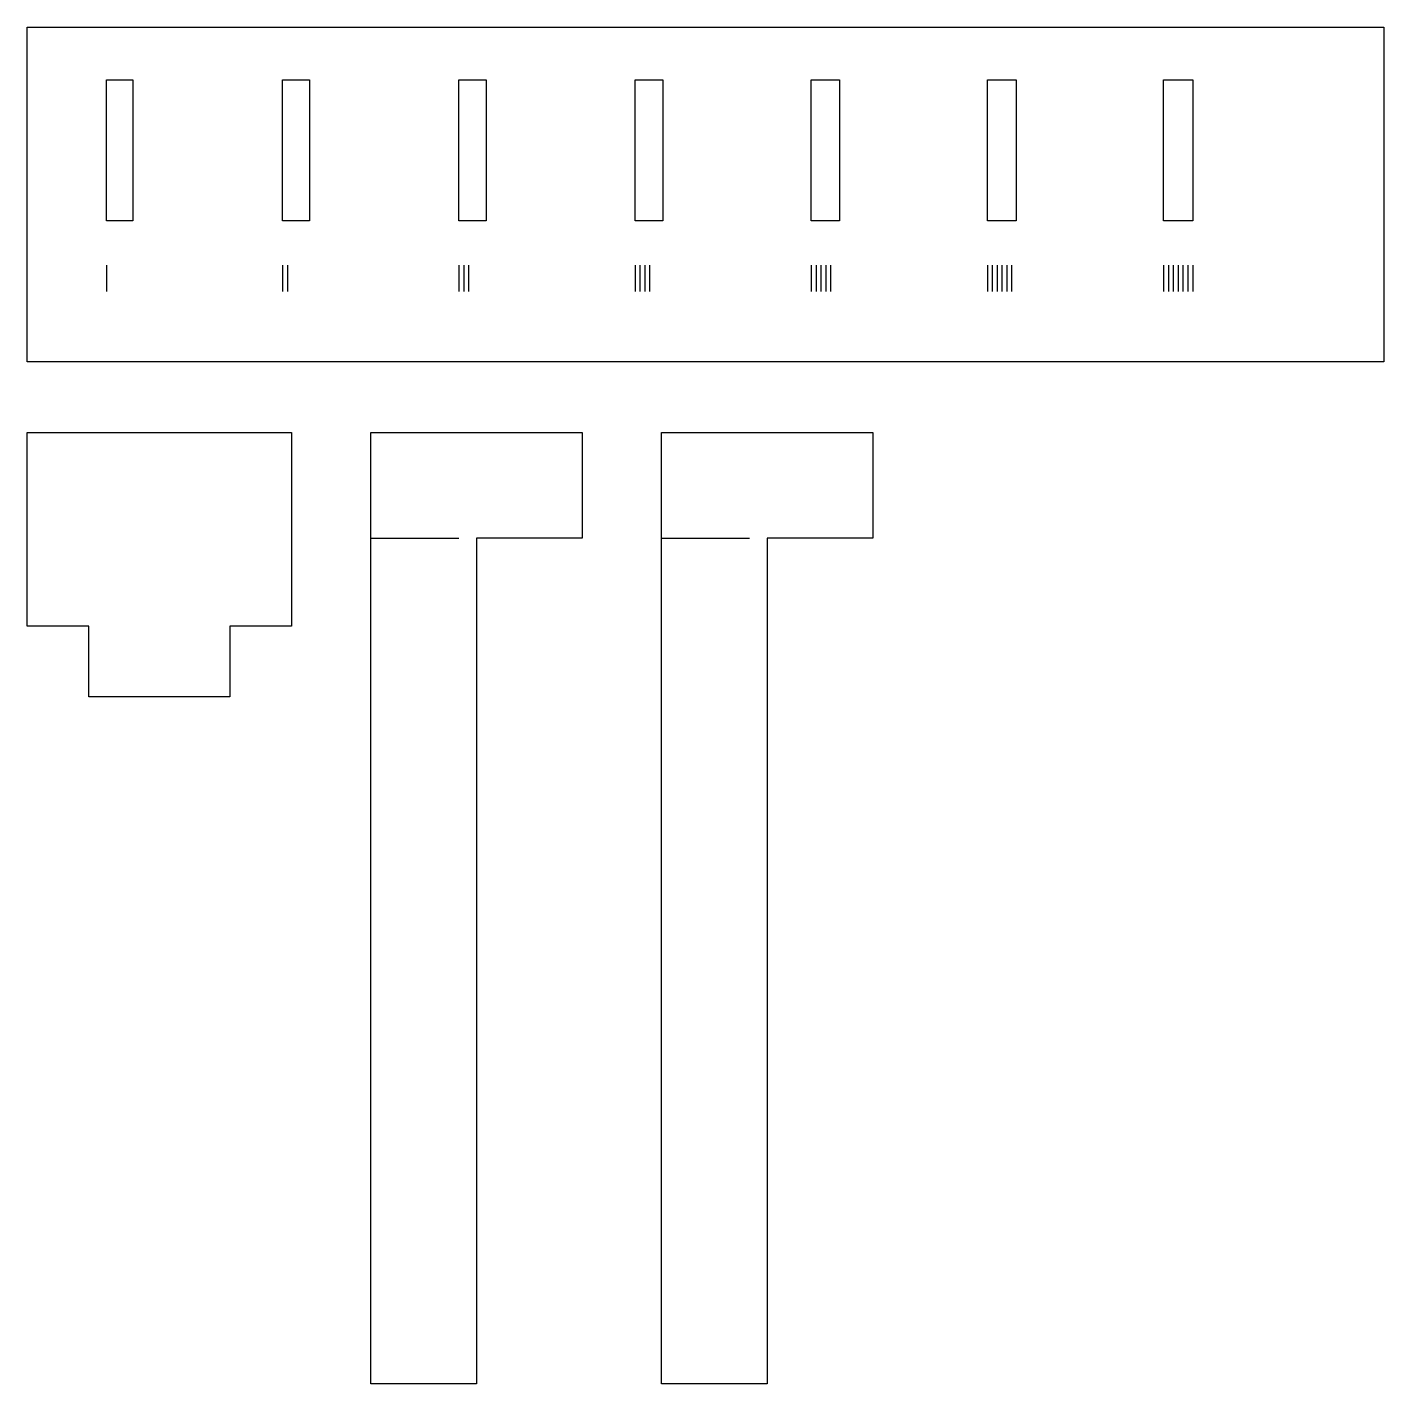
# Model space of a CAD drawing. Header units: millimetres. Extents: x 6 to 160, y -160 to -6.
import ezdxf

# ---------------------------------------------------------------- set-up
doc = ezdxf.new("R2010")
doc.units = ezdxf.units.MM
for name, color, linetype in [('cut_inner', 7, 'Continuous'), ('cut_outer', 7, 'Continuous'), ('score', 1, 'Continuous')]:
    doc.layers.add(name, color=color, linetype=linetype)

msp = doc.modelspace()

# ---------------------------------------------------------------- linework, layer by layer
at = {"layer": 'cut_inner'}
for points in [[(15, -12), (18, -12), (18, -28), (15, -28)], [(35, -12), (38.05, -12), (38.05, -28), (35, -28)], [(55, -12), (58.1, -12), (58.1, -28), (55, -28)], [(75, -12), (78.15, -12), (78.15, -28), (75, -28)], [(95, -12), (98.2, -12), (98.2, -28), (95, -28)], [(115, -12), (118.25, -12), (118.25, -28), (115, -28)], [(135, -12), (138.3, -12), (138.3, -28), (135, -28)]]:
    msp.add_lwpolyline(points, close=True, dxfattribs=at)
at = {"layer": 'cut_outer'}
for points in [[(6, -6), (160, -6), (160, -44), (6, -44)], [(6, -52), (36, -52), (36, -74), (29, -74), (29, -82), (13, -82), (13, -74), (6, -74)], [(45, -52), (69, -52), (69, -64), (57, -64), (57, -160), (45, -160)], [(78, -52), (102, -52), (102, -64), (90, -64), (90, -160), (78, -160)]]:
    msp.add_lwpolyline(points, close=True, dxfattribs=at)
at = {"layer": 'score'}
for points in [[(15, -33), (15, -36)], [(35, -33), (35, -36)], [(35.55, -33), (35.55, -36)], [(55, -33), (55, -36)], [(55.55, -33), (55.55, -36)], [(56.1, -33), (56.1, -36)], [(75, -33), (75, -36)], [(75.55, -33), (75.55, -36)], [(76.1, -33), (76.1, -36)], [(76.65, -33), (76.65, -36)], [(95, -33), (95, -36)], [(95.55, -33), (95.55, -36)], [(96.1, -33), (96.1, -36)], [(96.65, -33), (96.65, -36)], [(97.2, -33), (97.2, -36)], [(115, -33), (115, -36)], [(115.55, -33), (115.55, -36)], [(116.1, -33), (116.1, -36)], [(116.65, -33), (116.65, -36)], [(117.2, -33), (117.2, -36)], [(117.75, -33), (117.75, -36)], [(135, -33), (135, -36)], [(135.55, -33), (135.55, -36)], [(136.1, -33), (136.1, -36)], [(136.65, -33), (136.65, -36)], [(137.2, -33), (137.2, -36)], [(137.75, -33), (137.75, -36)], [(138.3, -33), (138.3, -36)], [(45, -64), (55, -64)], [(78, -64), (88, -64)]]:
    msp.add_lwpolyline(points, dxfattribs=at)

doc.saveas('drawing.dxf')
